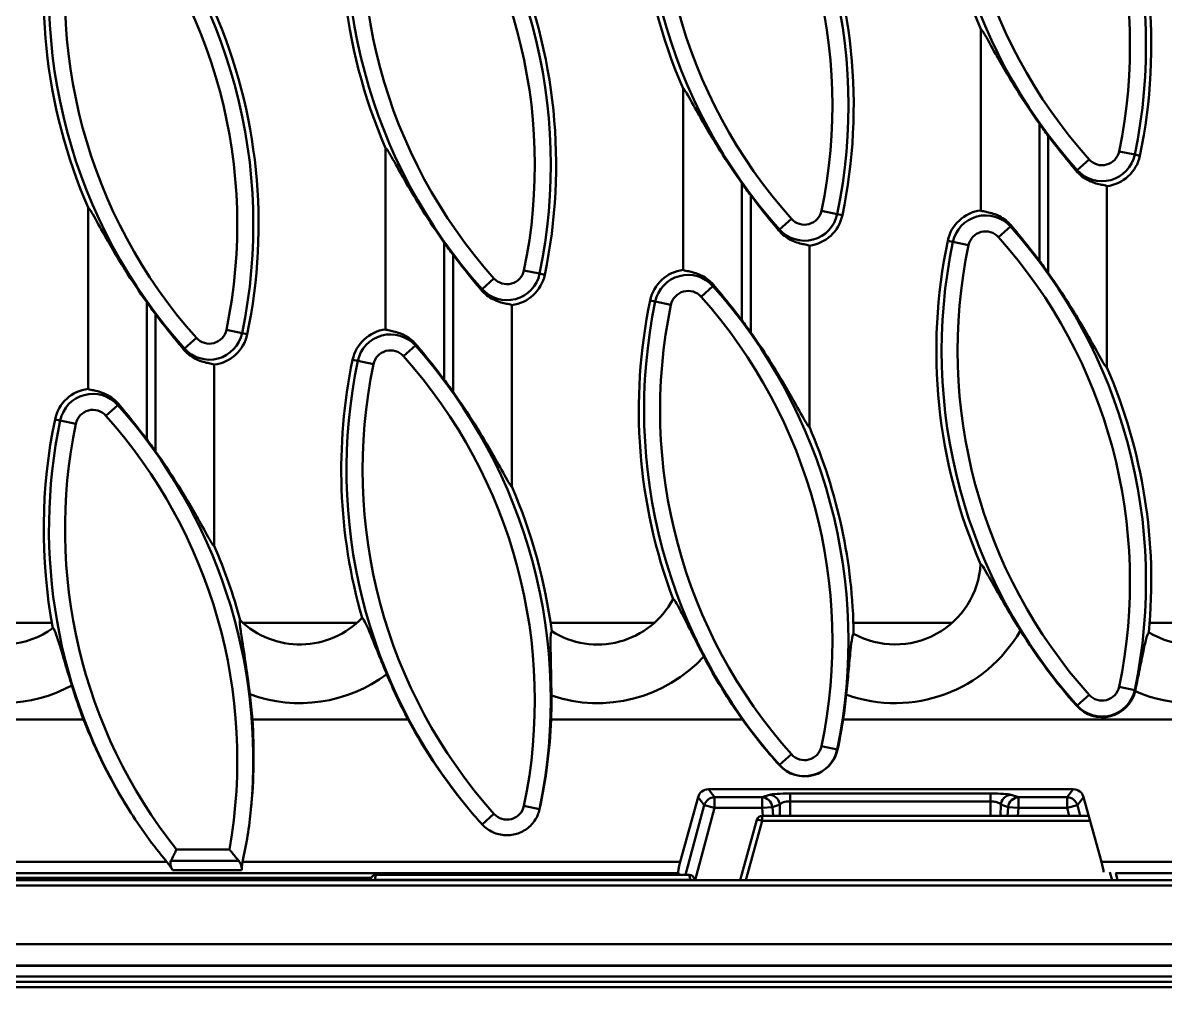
# Model space of a CAD drawing. Header units: millimetres. Extents: x 0 to 2219, y -32 to 1188.
# Drawn here: x 1457.1 to 1563.7, y 384.5 to 474.5 of the extents above; entities that cross this region are included whole.
import ezdxf

# ---------------------------------------------------------------- set-up
doc = ezdxf.new("R2010")
doc.units = ezdxf.units.MM
doc.header["$LTSCALE"] = 2
doc.layers.add('Sichtbar (ISO)', color=7, linetype='Continuous', lineweight=50)
doc.layers.add('Sichtbar schmal (ISO)', color=7, linetype='Continuous', lineweight=50)

msp = doc.modelspace()

# ---------------------------------------------------------------- linework, layer by layer
at = {"layer": 'Sichtbar (ISO)'}
for p, q in [((1546.5165, 473.9368), (1546.5165, 457.006)), ((1518.7387, 468.3813), (1518.7387, 451.4505)), ((1490.9609, 462.8257), (1490.9609, 445.8949)), ((1558.2943, 442.3387), (1558.2943, 459.2695)), ((1463.1831, 457.2702), (1463.1831, 440.3394)), ((1530.5165, 436.7831), (1530.5165, 453.7139)), ((1502.7387, 431.2276), (1502.7387, 448.1584)), ((1474.9609, 425.672), (1474.9609, 442.6028)), ((1450.0059, 409.4711), (1462.7585, 409.4711)), ((1478.5218, 409.4711), (1493.0595, 409.4711)), ((1506.4101, 409.4711), (1524.2686, 409.4711)), ((1533.6752, 409.4711), (1571.6078, 409.4711)), ((1518.4713, 396.1872), (1520.1282, 402.2178)), ((1555.1538, 402.9514), (1521.0942, 402.9514)), ((1557.7766, 396.1872), (1556.1197, 402.2178)), ((1524.07, 394.4711), (1525.624, 400.1041)), ((1556.497, 400.4711), (1526.106, 400.4711)), ((1373.3147, 394.6711), (1489.6042, 394.6711)), ((1489.5795, 394.6005), (1489.5448, 394.4711)), ((1519.2952, 394.9711), (1490.0625, 394.9711)), ((1518.2668, 395.1162), (1518.3781, 394.9711)), ((1519.8128, 394.4711), (1519.7781, 394.6005)), ((1559.1123, 395.1067), (1559.2877, 394.4711)), ((1489.8289, 394.4711), (1364.9418, 394.4711)), ((1519.5288, 394.4711), (1489.8289, 394.4711)), ((1489.9384, 394.4837), (1519.4192, 394.4837)), ((1524.4158, 394.4711), (1519.5288, 394.4711)), ((1558.7812, 394.4705), (1524.5765, 394.4705)), ((1597.6788, 394.4711), (1558.9418, 394.4711)), ((1097.6788, 388.4711), (1597.6788, 388.4711)), ((1097.6788, 386.4711), (1597.6788, 386.4711)), ((1097.6788, 384.4711), (1597.6788, 384.4711))]:
    msp.add_line(p, q, dxfattribs=at)
for centre, radius, start, end in [((1592.5879, 493.9046), 50.2124, 168.215004, 203.432382), ((1564.8101, 488.3491), 50.2124, 168.215004, 203.432382), ((1537.0323, 482.7935), 50.2124, 168.215004, 203.432382), ((1512.2228, 472.3709), 50.2124, 348.215004, 23.432382), ((1509.2545, 477.238), 50.2124, 168.215004, 203.432382), ((1484.4451, 466.8153), 50.2124, 348.215004, 23.432382), ((1456.6673, 461.2598), 50.2124, 348.215004, 23.432382), ((1428.8895, 455.7042), 50.2124, 348.215004, 23.432382), ((1592.5879, 493.9046), 49.775, 215.357831, 216.964052), ((1557.8406, 462.8533), 3.6124, 277.214909, 348.215004), ((1564.8101, 488.3491), 49.775, 215.357831, 216.964052), ((1530.0628, 457.2978), 3.6124, 277.214909, 348.215004), ((1546.9702, 453.4222), 3.6124, 97.214909, 168.215004), ((1537.0323, 482.7935), 49.775, 215.357831, 216.964052), ((1592.5879, 443.9046), 50.2124, 168.215004, 203.387756), ((1512.2228, 422.3709), 49.775, 35.357831, 36.964052), ((1519.1924, 447.8666), 3.6124, 97.214909, 168.215004), ((1502.285, 451.7422), 3.6124, 277.214909, 348.215004), ((1509.2545, 477.238), 49.775, 215.357831, 216.964052), ((1564.8101, 438.3491), 50.2124, 168.215004, 200.568304), ((1491.4146, 442.3111), 3.6124, 97.214909, 168.215004), ((1484.4451, 416.8153), 49.775, 35.357831, 36.964052), ((1474.5072, 446.1866), 3.6124, 277.214909, 348.215004), ((1537.0323, 432.7935), 50.2124, 168.215004, 195.988743), ((1512.2228, 422.3709), 50.2124, 354.540652, 23.432382), ((1456.6673, 411.2598), 49.775, 35.357831, 36.964052), ((1463.6368, 436.7555), 3.6124, 97.214909, 168.215004), ((1509.2545, 427.238), 50.2124, 168.215004, 190.592332), ((1484.4451, 416.8153), 50.2124, 0.742119, 23.432382), ((1428.8895, 405.7042), 49.775, 35.357831, 36.964052), ((1456.6673, 411.2598), 50.2124, 7.379425, 23.432382), ((1428.8895, 405.7042), 50.2124, 15.045515, 23.432382), ((1455.1831, 424.4711), 8, 180, 306.109162), ((1566.2943, 424.4711), 8, 239.279964, 0), ((1538.5165, 424.4711), 8, 241.125067, 356.428375), ((1510.7387, 424.4711), 8, 237.699527, 331.942712), ((1482.9609, 424.4711), 8, 225.770547, 316.483495), ((1592.5879, 443.9046), 49.775, 211.65343, 221.784996), ((1564.8101, 438.3491), 49.775, 207.514051, 215.46255), ((1537.0323, 432.7935), 49.775, 202.554074, 207.940687), ((1509.2545, 427.238), 49.775, 197.037083, 200.912626), ((1428.8895, 405.7042), 49.775, 4.340181, 7.070028), ((1456.6673, 411.2598), 49.775, 357.94061, 0.504089), ((1484.4451, 416.8153), 49.775, 351.515097, 354.200378), ((1557.8406, 412.8533), 3.175, 221.784996, 346.436718), ((1526.106, 399.9711), 0.5, 90, 164.577232), ((1490.0625, 394.4711), 0.5, 90, 165), ((1519.2952, 394.4711), 0.5, 15, 90)]:
    msp.add_arc(centre, radius, start, end, dxfattribs=at)
for centre, major_axis, ratio, start_param, end_param in [((1555.1834, 413.7135), (-5.6705, 1.8622), 0.7454814, 3.20171075, 3.22381347), ((1509.2545, 427.5656), (0, -49.8938), 0.99997843, 5.08351099, 5.27224262), ((1428.8895, 406.031), (0, 49.7524), 0.99997843, 4.61248807, 4.78158899), ((1537.0323, 433.1214), (0, -49.9303), 0.99997843, 5.20583913, 5.40942137), ((1456.6673, 411.5868), (0, 49.7889), 0.99997843, 4.50027711, 4.66988322), ((1564.8101, 438.6772), (0, -49.9668), 0.99997843, 5.33666638, 5.44656121), ((1484.4451, 417.1426), (0, 49.8254), 0.99997843, 4.50027711, 4.55780686), ((1530.0628, 407.3185), (0, -3.1608), 0.99997843, 5.44656121, 7.64186976), ((1521.095, 401.9541), (0.9989, -0.0823), 0.99497965, 1.653378, 2.95654163), ((1555.153, 401.9541), (-0.9989, -0.0823), 0.99497965, 3.32664367, 4.62980731), ((1498.8417, 418.7234), (-28.7612, 28.1435), 0.89803882, 1.30870141, 1.45927807), ((1451.997, 404.0288), (2.652, 33.2633), 0.79583617, 4.5382572, 4.68683168), ((1502.285, 401.7627), (0, -3.1244), 0.99997843, 1.3468687, 1.35868445), ((1518.5416, 396.1124), (-0.2699, -0.9997), 0.08446394, 4.66026408, 6.21872141), ((1557.7064, 396.1124), (-0.2699, 0.9997), 0.08446394, 3.59573279, 4.76451388), ((1489.925, 393.958), (0.1365, 0.5096), 0.94781297, 0.24870761, 0.4682626), ((1519.4326, 393.958), (-0.1365, 0.5096), 0.94781297, 5.81492271, 6.0344777)]:
    msp.add_ellipse(centre, major_axis=major_axis, ratio=ratio, start_param=start_param, end_param=end_param, dxfattribs=at)
for points, knots in [([(1551.9937, 465.1008), (1551.3108, 466.0647), (1550.6142, 467.1021), (1549.1907, 469.3609), (1548.4824, 470.5819), (1547.5214, 472.2996), (1547.115, 473.0496), (1546.771, 473.6253), (1546.6937, 473.7477), (1546.5787, 473.9019), (1546.5386, 473.9386), (1546.5165, 473.9368)], [-1.17413138, -1.17413138, -1.17413138, -1.17413138, -0.82821986, -0.82821986, -0.41657877, -0.41657877, -0.15549961, -0.15549961, -0.07774981, -0.07774981, -0.0059838, -0.0059838, -0.0059838, -0.0059838]), ([(1524.2159, 459.5452), (1523.533, 460.5092), (1522.8364, 461.5465), (1521.4129, 463.8054), (1520.7046, 465.0263), (1519.7436, 466.744), (1519.3372, 467.494), (1518.9932, 468.0698), (1518.916, 468.1922), (1518.8009, 468.3463), (1518.7609, 468.3831), (1518.7387, 468.3813)], [-1.17413138, -1.17413138, -1.17413138, -1.17413138, -0.82821986, -0.82821986, -0.41657877, -0.41657877, -0.15549961, -0.15549961, -0.07774981, -0.07774981, -0.0059838, -0.0059838, -0.0059838, -0.0059838]), ([(1555.4301, 460.6992), (1555.3856, 460.7521), (1555.341, 460.8052), (1554.5896, 461.7032), (1553.8545, 462.6164), (1553.0712, 463.6381), (1552.9445, 463.805), (1552.817, 463.9742)], [0.709582647, 0.709582647, 0.709582647, 0.709582647, 0.73010989, 0.73010989, 1.054656499, 1.054656499, 1.116700016, 1.116700016, 1.116700016, 1.116700016]), ([(1496.4381, 453.9897), (1495.7552, 454.9536), (1495.0586, 455.991), (1493.6351, 458.2498), (1492.9268, 459.4708), (1491.9658, 461.1885), (1491.5594, 461.9385), (1491.2154, 462.5142), (1491.1382, 462.6366), (1491.0231, 462.7908), (1490.9831, 462.8275), (1490.9609, 462.8257)], [-1.17413138, -1.17413138, -1.17413138, -1.17413138, -0.82821986, -0.82821986, -0.41657877, -0.41657877, -0.15549961, -0.15549961, -0.07774981, -0.07774981, -0.0059838, -0.0059838, -0.0059838, -0.0059838]), ([(1558.2943, 459.2695), (1558.2438, 459.3081), (1558.115, 459.3396), (1557.6393, 459.4322), (1557.2417, 459.5078), (1556.6339, 459.7668), (1556.4427, 459.8623), (1556.0589, 460.1057), (1555.867, 460.2542), (1555.6078, 460.5001), (1555.5173, 460.5962), (1555.4301, 460.6992)], [0.043364886, 0.043364886, 0.043364886, 0.043364886, 0.19996601, 0.19996601, 0.399932019, 0.399932019, 0.475600656, 0.475600656, 0.551269293, 0.551269293, 0.592993875, 0.592993875, 0.592993875, 0.592993875]), ([(1527.6523, 455.1437), (1527.6078, 455.1965), (1527.5633, 455.2497), (1526.8119, 456.1477), (1526.0768, 457.0608), (1525.2934, 458.0826), (1525.1667, 458.2495), (1525.0392, 458.4187)], [0.709582647, 0.709582647, 0.709582647, 0.709582647, 0.73010989, 0.73010989, 1.054656499, 1.054656499, 1.116700016, 1.116700016, 1.116700016, 1.116700016]), ([(1468.6604, 448.4341), (1467.9775, 449.3981), (1467.2809, 450.4354), (1465.8573, 452.6943), (1465.149, 453.9152), (1464.188, 455.6329), (1463.7816, 456.3829), (1463.4376, 456.9587), (1463.3604, 457.0811), (1463.2453, 457.2352), (1463.2053, 457.272), (1463.1831, 457.2702)], [-1.17413138, -1.17413138, -1.17413138, -1.17413138, -0.82821986, -0.82821986, -0.41657877, -0.41657877, -0.15549961, -0.15549961, -0.07774981, -0.07774981, -0.0059838, -0.0059838, -0.0059838, -0.0059838]), ([(1546.5165, 457.006), (1546.5669, 456.9674), (1546.6958, 456.9359), (1547.1714, 456.8433), (1547.569, 456.7677), (1548.1768, 456.5087), (1548.368, 456.4132), (1548.7518, 456.1699), (1548.9437, 456.0213), (1549.2029, 455.7754), (1549.2934, 455.6793), (1549.3807, 455.5763)], [0.043364886, 0.043364886, 0.043364886, 0.043364886, 0.19996601, 0.19996601, 0.399932019, 0.399932019, 0.475600656, 0.475600656, 0.551269293, 0.551269293, 0.592993875, 0.592993875, 0.592993875, 0.592993875]), ([(1549.3807, 455.5763), (1549.4251, 455.5234), (1549.4697, 455.4703), (1550.2211, 454.5723), (1550.9562, 453.6592), (1551.7395, 452.6374), (1551.8662, 452.4705), (1551.9937, 452.3013)], [0.709582647, 0.709582647, 0.709582647, 0.709582647, 0.73010989, 0.73010989, 1.054656499, 1.054656499, 1.116700016, 1.116700016, 1.116700016, 1.116700016]), ([(1530.5165, 453.7139), (1530.4661, 453.7526), (1530.3372, 453.7841), (1529.8615, 453.8766), (1529.4639, 453.9523), (1528.8561, 454.2113), (1528.6649, 454.3068), (1528.2812, 454.5501), (1528.0892, 454.6986), (1527.83, 454.9445), (1527.7395, 455.0407), (1527.6523, 455.1437)], [0.043364886, 0.043364886, 0.043364886, 0.043364886, 0.19996601, 0.19996601, 0.399932019, 0.399932019, 0.475600656, 0.475600656, 0.551269293, 0.551269293, 0.592993875, 0.592993875, 0.592993875, 0.592993875]), ([(1499.8745, 449.5881), (1499.8301, 449.641), (1499.7855, 449.6941), (1499.0341, 450.5921), (1498.299, 451.5052), (1497.5156, 452.527), (1497.3889, 452.6939), (1497.2615, 452.8631)], [0.709582647, 0.709582647, 0.709582647, 0.709582647, 0.73010989, 0.73010989, 1.054656499, 1.054656499, 1.116700016, 1.116700016, 1.116700016, 1.116700016]), ([(1518.7387, 451.4505), (1518.7891, 451.4118), (1518.918, 451.3803), (1519.3936, 451.2878), (1519.7913, 451.2121), (1520.3991, 450.9531), (1520.5902, 450.8576), (1520.974, 450.6143), (1521.1659, 450.4658), (1521.4251, 450.2199), (1521.5156, 450.1237), (1521.6029, 450.0207)], [0.043364886, 0.043364886, 0.043364886, 0.043364886, 0.19996601, 0.19996601, 0.399932019, 0.399932019, 0.475600656, 0.475600656, 0.551269293, 0.551269293, 0.592993875, 0.592993875, 0.592993875, 0.592993875]), ([(1552.817, 451.1747), (1553.4999, 450.2108), (1554.1965, 449.1734), (1555.6201, 446.9146), (1556.3284, 445.6936), (1557.2894, 443.9759), (1557.6958, 443.2259), (1558.0398, 442.6502), (1558.117, 442.5278), (1558.2321, 442.3736), (1558.2721, 442.3369), (1558.2943, 442.3387)], [-1.17413138, -1.17413138, -1.17413138, -1.17413138, -0.82821986, -0.82821986, -0.41657877, -0.41657877, -0.15549961, -0.15549961, -0.07774981, -0.07774981, -0.0059838, -0.0059838, -0.0059838, -0.0059838]), ([(1521.6029, 450.0207), (1521.6473, 449.9679), (1521.6919, 449.9147), (1522.4433, 449.0167), (1523.1784, 448.1036), (1523.9618, 447.0818), (1524.0885, 446.9149), (1524.2159, 446.7457)], [0.709582647, 0.709582647, 0.709582647, 0.709582647, 0.73010989, 0.73010989, 1.054656499, 1.054656499, 1.116700016, 1.116700016, 1.116700016, 1.116700016]), ([(1502.7387, 448.1584), (1502.6883, 448.197), (1502.5594, 448.2285), (1502.0837, 448.3211), (1501.6861, 448.3967), (1501.0783, 448.6557), (1500.8872, 448.7512), (1500.5034, 448.9945), (1500.3115, 449.1431), (1500.0523, 449.389), (1499.9618, 449.4851), (1499.8745, 449.5881)], [0.043364886, 0.043364886, 0.043364886, 0.043364886, 0.19996601, 0.19996601, 0.399932019, 0.399932019, 0.475600656, 0.475600656, 0.551269293, 0.551269293, 0.592993875, 0.592993875, 0.592993875, 0.592993875]), ([(1472.0967, 444.0325), (1472.0523, 444.0854), (1472.0077, 444.1386), (1471.2563, 445.0366), (1470.5212, 445.9497), (1469.7379, 446.9715), (1469.6111, 447.1384), (1469.4837, 447.3076)], [0.709582647, 0.709582647, 0.709582647, 0.709582647, 0.73010989, 0.73010989, 1.054656499, 1.054656499, 1.116700016, 1.116700016, 1.116700016, 1.116700016]), ([(1490.9609, 445.8949), (1491.0113, 445.8563), (1491.1402, 445.8248), (1491.6159, 445.7322), (1492.0135, 445.6566), (1492.6213, 445.3976), (1492.8125, 445.3021), (1493.1962, 445.0588), (1493.3881, 444.9102), (1493.6474, 444.6643), (1493.7379, 444.5682), (1493.8251, 444.4652)], [0.043364886, 0.043364886, 0.043364886, 0.043364886, 0.19996601, 0.19996601, 0.399932019, 0.399932019, 0.475600656, 0.475600656, 0.551269293, 0.551269293, 0.592993875, 0.592993875, 0.592993875, 0.592993875]), ([(1525.0392, 445.6192), (1525.7222, 444.6552), (1526.4188, 443.6179), (1527.8423, 441.359), (1528.5506, 440.1381), (1529.5116, 438.4204), (1529.918, 437.6704), (1530.262, 437.0946), (1530.3392, 436.9722), (1530.4543, 436.8181), (1530.4943, 436.7813), (1530.5165, 436.7831)], [-1.17413138, -1.17413138, -1.17413138, -1.17413138, -0.82821986, -0.82821986, -0.41657877, -0.41657877, -0.15549961, -0.15549961, -0.07774981, -0.07774981, -0.0059838, -0.0059838, -0.0059838, -0.0059838]), ([(1474.9609, 442.6028), (1474.9105, 442.6415), (1474.7816, 442.673), (1474.306, 442.7655), (1473.9083, 442.8412), (1473.3006, 443.1001), (1473.1094, 443.1957), (1472.7256, 443.439), (1472.5337, 443.5875), (1472.2745, 443.8334), (1472.184, 443.9296), (1472.0967, 444.0325)], [0.043364886, 0.043364886, 0.043364886, 0.043364886, 0.19996601, 0.19996601, 0.399932019, 0.399932019, 0.475600656, 0.475600656, 0.551269293, 0.551269293, 0.592993875, 0.592993875, 0.592993875, 0.592993875]), ([(1493.8251, 444.4652), (1493.8695, 444.4123), (1493.9141, 444.3592), (1494.6655, 443.4612), (1495.4006, 442.548), (1496.184, 441.5263), (1496.3107, 441.3594), (1496.4381, 441.1902)], [0.709582647, 0.709582647, 0.709582647, 0.709582647, 0.73010989, 0.73010989, 1.054656499, 1.054656499, 1.116700016, 1.116700016, 1.116700016, 1.116700016]), ([(1463.1831, 440.3394), (1463.2335, 440.3007), (1463.3624, 440.2692), (1463.8381, 440.1767), (1464.2357, 440.101), (1464.8435, 439.842), (1465.0347, 439.7465), (1465.4184, 439.5032), (1465.6104, 439.3547), (1465.8696, 439.1088), (1465.9601, 439.0126), (1466.0473, 438.9096)], [0.043364886, 0.043364886, 0.043364886, 0.043364886, 0.19996601, 0.19996601, 0.399932019, 0.399932019, 0.475600656, 0.475600656, 0.551269293, 0.551269293, 0.592993875, 0.592993875, 0.592993875, 0.592993875]), ([(1497.2615, 440.0636), (1497.9444, 439.0997), (1498.641, 438.0623), (1500.0645, 435.8035), (1500.7728, 434.5825), (1501.7338, 432.8648), (1502.1402, 432.1148), (1502.4842, 431.5391), (1502.5614, 431.4167), (1502.6765, 431.2625), (1502.7165, 431.2258), (1502.7387, 431.2276)], [-1.17413138, -1.17413138, -1.17413138, -1.17413138, -0.82821986, -0.82821986, -0.41657877, -0.41657877, -0.15549961, -0.15549961, -0.07774981, -0.07774981, -0.0059838, -0.0059838, -0.0059838, -0.0059838]), ([(1466.0473, 438.9096), (1466.0918, 438.8568), (1466.1363, 438.8036), (1466.8878, 437.9056), (1467.6229, 436.9925), (1468.4062, 435.9707), (1468.5329, 435.8038), (1468.6604, 435.6346)], [0.709582647, 0.709582647, 0.709582647, 0.709582647, 0.73010989, 0.73010989, 1.054656499, 1.054656499, 1.116700016, 1.116700016, 1.116700016, 1.116700016]), ([(1469.4837, 434.5081), (1470.1666, 433.5441), (1470.8632, 432.5068), (1472.2867, 430.2479), (1472.995, 429.027), (1473.956, 427.3093), (1474.3624, 426.5593), (1474.7064, 425.9835), (1474.7836, 425.8611), (1474.8987, 425.707), (1474.9388, 425.6702), (1474.9609, 425.672)], [-1.17413138, -1.17413138, -1.17413138, -1.17413138, -0.82821986, -0.82821986, -0.41657877, -0.41657877, -0.15549961, -0.15549961, -0.07774981, -0.07774981, -0.0059838, -0.0059838, -0.0059838, -0.0059838]), ([(1550.2175, 417.7837), (1550.1051, 417.9661), (1549.9928, 418.1493), (1549.3158, 419.2602), (1548.7749, 420.1788), (1547.8471, 421.7901), (1547.4706, 422.46), (1547.0143, 423.2512), (1546.8526, 423.5261), (1546.6429, 423.8434), (1546.5738, 423.9337), (1546.5181, 423.9701), (1546.5087, 423.9734), (1546.5009, 423.9727)], [-3.03299255, -3.03299255, -3.03299255, -3.03299255, -2.970347259, -2.970347259, -2.65366767, -2.65366767, -2.364491632, -2.364491632, -2.194427169, -2.194427169, -2.078706025, -2.078706025, -2.049286868, -2.049286868, -2.049286868, -2.049286868]), ([(1520.6648, 415.3547), (1520.5008, 415.6699), (1520.3375, 415.9855), (1519.7889, 417.0556), (1519.4218, 417.7876), (1518.8177, 418.99), (1518.5666, 419.4886), (1518.1923, 420.1871), (1518.0529, 420.4281), (1517.8829, 420.6578), (1517.8328, 420.7043), (1517.7985, 420.7083)], [-2.722444231, -2.722444231, -2.722444231, -2.722444231, -2.613973065, -2.613973065, -2.351363093, -2.351363093, -2.127906055, -2.127906055, -1.951410727, -1.951410727, -1.839876478, -1.839876478, -1.839876478, -1.839876478]), ([(1477.3806, 418.7387), (1477.3747, 418.7345), (1477.3696, 418.7273), (1477.347, 418.6712), (1477.3417, 418.5579), (1477.3961, 417.9944), (1477.4621, 417.5507), (1477.643, 416.3672), (1477.7907, 415.4383), (1478.0621, 413.5605), (1478.1789, 412.6938), (1478.286, 411.8306)], [-1.783268867, -1.783268867, -1.783268867, -1.783268867, -1.747228551, -1.747228551, -1.590785953, -1.590785953, -1.397154854, -1.397154854, -1.098526376, -1.098526376, -0.862388023, -0.862388023, -0.862388023, -0.862388023]), ([(1491.0642, 413.7021), (1490.9871, 413.888), (1490.91, 414.0743), (1490.5361, 414.9826), (1490.2516, 415.6876), (1489.7528, 416.9229), (1489.5359, 417.4588), (1489.1869, 418.2708), (1489.0487, 418.5675), (1488.8648, 418.8797), (1488.8054, 418.9503), (1488.7623, 418.9626)], [-2.655136223, -2.655136223, -2.655136223, -2.655136223, -2.594569273, -2.594569273, -2.359299101, -2.359299101, -2.140870915, -2.140870915, -1.949450563, -1.949450563, -1.816504236, -1.816504236, -1.816504236, -1.816504236]), ([(1461.6639, 412.6544), (1461.616, 412.8108), (1461.5682, 412.9675), (1461.3004, 413.8488), (1461.0901, 414.5573), (1460.7146, 415.8201), (1460.5493, 416.3743), (1460.2721, 417.2381), (1460.1582, 417.5598), (1459.9973, 417.9068), (1459.9419, 417.9886), (1459.8977, 418.0079)], [-2.637417227, -2.637417227, -2.637417227, -2.637417227, -2.5881975, -2.5881975, -2.360307995, -2.360307995, -2.143602091, -2.143602091, -1.945863468, -1.945863468, -1.806758227, -1.806758227, -1.806758227, -1.806758227]), ([(1506.4638, 417.709), (1506.421, 417.6789), (1506.3927, 417.5499), (1506.3547, 417.0502), (1506.3537, 416.6274), (1506.3689, 415.5161), (1506.3884, 414.7853), (1506.4205, 413.2645), (1506.4334, 412.4837), (1506.4403, 411.6977)], [-1.744083685, -1.744083685, -1.744083685, -1.744083685, -1.583554246, -1.583554246, -1.373938614, -1.373938614, -1.120949041, -1.120949041, -0.885662662, -0.885662662, -0.885662662, -0.885662662]), ([(1534.6533, 417.4657), (1534.6052, 417.4344), (1534.5596, 417.3061), (1534.4607, 416.8108), (1534.4098, 416.3992), (1534.2999, 415.3389), (1534.2407, 414.675), (1534.1105, 413.2633), (1534.0405, 412.527), (1533.9653, 411.7856)], [-1.714338022, -1.714338022, -1.714338022, -1.714338022, -1.546041471, -1.546041471, -1.333938794, -1.333938794, -1.100533641, -1.100533641, -0.877188028, -0.877188028, -0.877188028, -0.877188028]), ([(1562.2075, 417.5937), (1562.1552, 417.5648), (1562.0948, 417.4398), (1561.9414, 416.9545), (1561.8461, 416.5525), (1561.6248, 415.5228), (1561.4981, 414.8885), (1561.23, 413.5622), (1561.0919, 412.8865), (1560.9487, 412.2048)], [-1.704611293, -1.704611293, -1.704611293, -1.704611293, -1.533356501, -1.533356501, -1.320401639, -1.320401639, -1.093099504, -1.093099504, -0.884075305, -0.884075305, -0.884075305, -0.884075305]), ([(1499.9684, 399.672), (1500.0081, 399.6288), (1500.0478, 399.5871), (1500.3606, 399.2794), (1500.7443, 399.0269), (1501.4526, 398.7378), (1501.9027, 398.6496), (1502.6673, 398.6496), (1503.1174, 398.7378), (1503.8258, 399.0269), (1504.2095, 399.2794), (1504.7559, 399.817), (1505.0148, 400.1978), (1505.2312, 400.7094), (1505.2867, 400.8872), (1505.3313, 401.0689)], [0.677232322, 0.677232322, 0.677232322, 0.677232322, 0.69410003, 0.69410003, 0.809030743, 0.809030743, 0.923713197, 0.923713197, 1.038395651, 1.038395651, 1.153326363, 1.153326363, 1.268677484, 1.268677484, 1.320353444, 1.320353444, 1.320353444, 1.320353444]), ([(1470.9216, 396.2588), (1470.9751, 396.371), (1471.0363, 396.4988), (1471.1528, 396.7417), (1471.206, 396.8522), (1471.3157, 397.0799), (1471.3722, 397.1969), (1471.4297, 397.3158), (1471.4306, 397.3176), (1471.4315, 397.3195)], [0.370047963, 0.370047963, 0.370047963, 0.370047963, 0.420482262, 0.420482262, 0.459092895, 0.459092895, 0.498112889, 0.498112889, 0.498721508, 0.498721508, 0.498721508, 0.498721508]), ([(1476.3805, 397.3195), (1476.382, 397.3176), (1476.3836, 397.3158), (1476.5054, 397.1706), (1476.6257, 397.0266), (1476.8549, 396.7513), (1476.9647, 396.619), (1477.1359, 396.4119), (1477.2015, 396.3324), (1477.2621, 396.2588)], [-0.000714687, -0.000714687, -0.000714687, -0.000714687, 0, 0, 0.056145738, 0.056145738, 0.110356063, 0.110356063, 0.146651656, 0.146651656, 0.146651656, 0.146651656]), ([(1470.5241, 396.1872), (1470.5327, 396.1769), (1470.5413, 396.1665), (1470.5567, 396.1478), (1470.5636, 396.1394), (1470.5747, 396.1257), (1470.579, 396.1203), (1470.5874, 396.1099), (1470.5914, 396.1049), (1470.6007, 396.0933), (1470.6059, 396.0868), (1470.6224, 396.066), (1470.6336, 396.0517), (1470.7226, 395.9368), (1470.7951, 395.8346), (1470.912, 395.6585), (1470.958, 395.5854), (1471.0261, 395.4774), (1471.0497, 395.4401), (1471.0724, 395.4052)], [-0.377236269, -0.377236269, -0.377236269, -0.377236269, -0.373179261, -0.373179261, -0.3699298, -0.3699298, -0.367854708, -0.367854708, -0.365918098, -0.365918098, -0.363399025, -0.363399025, -0.357926569, -0.357926569, -0.319603967, -0.319603967, -0.290706424, -0.290706424, -0.274146109, -0.274146109, -0.274146109, -0.274146109]), ([(1471.0724, 395.4052), (1470.9785, 395.5536), (1470.9038, 395.7144), (1470.8635, 395.9406), (1470.8609, 396.0337), (1470.8827, 396.1577), (1470.8994, 396.2107), (1470.9216, 396.2588)], [0.031630999, 0.031630999, 0.031630999, 0.031630999, 0.095442185, 0.095442185, 0.128368867, 0.128368867, 0.148427096, 0.148427096, 0.148427096, 0.148427096]), ([(1477.2621, 396.2588), (1477.3625, 396.1339), (1477.4386, 395.9826), (1477.5034, 395.7574), (1477.5179, 395.6578), (1477.5242, 395.5572)], [0.9518864923, 0.9518864923, 0.9518864923, 0.9518864923, 1.0102220827, 1.0102220827, 1.0493870098, 1.0493870098, 1.0493870098, 1.0493870098]), ([(1477.5307, 395.5558), (1477.5332, 395.6028), (1477.5361, 395.6523), (1477.5481, 395.8125), (1477.5608, 395.9278), (1477.5835, 396.0583), (1477.5859, 396.0714), (1477.5894, 396.0901), (1477.5905, 396.0957), (1477.5923, 396.1053), (1477.5931, 396.1093), (1477.5946, 396.117), (1477.5954, 396.1207), (1477.5971, 396.1293), (1477.5981, 396.1342), (1477.6016, 396.1515), (1477.6043, 396.1639), (1477.6078, 396.1799), (1477.6086, 396.1836), (1477.6094, 396.1872)], [-0.4534051526, -0.4534051526, -0.4534051526, -0.4534051526, -0.4361710736, -0.4361710736, -0.4000039449, -0.4000039449, -0.3959563719, -0.3959563719, -0.3942353989, -0.3942353989, -0.3929897104, -0.3929897104, -0.3918545272, -0.3918545272, -0.3903376175, -0.3903376175, -0.3864917041, -0.3864917041, -0.3853613768, -0.3853613768, -0.3853613768, -0.3853613768]), ([(1477.5242, 395.5572), (1477.5242, 395.5565), (1477.5242, 395.5557), (1477.5262, 395.5073), (1477.5237, 395.4567), (1477.5186, 395.4052)], [1.2407251618, 1.2407251618, 1.2407251618, 1.2407251618, 1.241037678, 1.241037678, 1.2612697756, 1.2612697756, 1.2612697756, 1.2612697756])]:
    msp.add_open_spline(points, degree=3, knots=knots, dxfattribs=at)
for points in [[(1498.7491, 401.0689), (1499.1451, 400.5973), (1499.5518, 400.1308), (1499.9684, 399.672)], [(1477.5186, 395.4052), (1477.5239, 395.4512), (1477.5278, 395.5016), (1477.5307, 395.5558)], [(1524.5765, 394.4705), (1524.5238, 394.4705), (1524.4687, 394.4713), (1524.4158, 394.4711)], [(1558.9418, 394.4711), (1558.889, 394.4711), (1558.8339, 394.4705), (1558.7812, 394.4705)]]:
    msp.add_open_spline(points, degree=3, dxfattribs=at)
at = {"layer": 'Sichtbar schmal (ISO)'}
for p, q in [((1551.9937, 452.3013), (1551.9937, 465.1008)), ((1552.817, 463.9742), (1552.817, 451.1747)), ((1556.6285, 461.7702), (1555.5143, 460.7745)), ((1559.4318, 462.5213), (1560.8946, 462.2161)), ((1560.8946, 462.2161), (1561.3768, 462.1155)), ((1555.5143, 460.7745), (1555.4301, 460.6992)), ((1524.2159, 446.7457), (1524.2159, 459.5452)), ((1525.0392, 458.4187), (1525.0392, 445.6192)), ((1531.654, 456.9658), (1533.1168, 456.6606)), ((1533.1168, 456.6606), (1533.5991, 456.56)), ((1528.8507, 456.2146), (1527.7365, 455.2189)), ((1549.2964, 455.501), (1548.1822, 454.5053)), ((1549.2964, 455.501), (1549.3807, 455.5763)), ((1527.7365, 455.2189), (1527.6523, 455.1437)), ((1496.4381, 441.1902), (1496.4381, 453.9897)), ((1543.9161, 454.0594), (1543.4339, 454.16)), ((1543.9161, 454.0594), (1545.3789, 453.7542)), ((1497.2615, 452.8631), (1497.2615, 440.0636)), ((1503.8762, 451.4102), (1505.339, 451.105)), ((1505.339, 451.105), (1505.8213, 451.0044)), ((1501.0729, 450.6591), (1499.9587, 449.6634)), ((1521.5187, 449.9455), (1521.6029, 450.0207)), ((1499.9587, 449.6634), (1499.8745, 449.5881)), ((1521.5187, 449.9455), (1520.4044, 448.9498)), ((1468.6604, 435.6346), (1468.6604, 448.4341)), ((1516.1384, 448.5038), (1515.6561, 448.6044)), ((1516.1384, 448.5038), (1517.6011, 448.1986)), ((1469.4837, 447.3076), (1469.4837, 434.5081)), ((1476.0985, 445.8547), (1477.5613, 445.5495)), ((1473.2952, 445.1035), (1472.181, 444.1078)), ((1477.5613, 445.5495), (1478.0435, 445.4488)), ((1472.181, 444.1078), (1472.0967, 444.0325)), ((1493.7409, 444.3899), (1492.6267, 443.3942)), ((1493.7409, 444.3899), (1493.8251, 444.4652)), ((1488.3606, 442.9483), (1487.8783, 443.0489)), ((1488.3606, 442.9483), (1489.8234, 442.6431)), ((1465.9631, 438.8344), (1464.8489, 437.8387)), ((1465.9631, 438.8344), (1466.0473, 438.9096)), ((1460.5828, 437.3927), (1460.1006, 437.4933)), ((1460.5828, 437.3927), (1462.0456, 437.0875)), ((1459.8067, 418.5088), (1449.8491, 418.5088)), ((1488.2949, 418.5088), (1477.6269, 418.5088)), ((1516.0727, 418.5088), (1506.3537, 418.5088)), ((1543.8505, 418.5088), (1534.6289, 418.5088)), ((1571.6282, 418.5088), (1562.2865, 418.5088)), ((1556.6285, 411.7702), (1555.5143, 410.7745)), ((1559.4318, 412.5213), (1560.8946, 412.2161)), ((1560.8946, 412.2161), (1560.9487, 412.2048)), ((1555.5143, 410.7745), (1555.4731, 410.7377)), ((1531.654, 406.9658), (1533.1168, 406.6606)), ((1533.1168, 406.6606), (1533.1527, 406.6531)), ((1528.8507, 406.2146), (1527.7365, 405.2189)), ((1527.7365, 405.2189), (1527.7163, 405.2008)), ((1520.7077, 401.4626), (1520.1282, 402.2178)), ((1521.0942, 402.9514), (1521.67, 402.201)), ((1526.1045, 402.201), (1521.67, 402.201)), ((1521.67, 402.201), (1521.67, 401.2048)), ((1526.7998, 402.4267), (1526.1045, 402.201)), ((1526.1045, 401.2048), (1526.1045, 402.201)), ((1528.7139, 402.5605), (1528.7139, 401.8231)), ((1547.4301, 402.5605), (1528.7139, 402.5605)), ((1547.4301, 401.8231), (1547.4301, 402.5605)), ((1550.0396, 402.201), (1549.3443, 402.4267)), ((1554.578, 402.201), (1550.0396, 402.201)), ((1550.0396, 402.201), (1550.0396, 401.2048)), ((1554.578, 402.201), (1555.1538, 402.9514)), ((1554.578, 401.2048), (1554.578, 402.201)), ((1556.1197, 402.2178), (1555.5403, 401.4626)), ((1503.8762, 401.4102), (1505.339, 401.105)), ((1505.339, 401.105), (1505.3393, 401.105)), ((1518.9683, 394.9711), (1520.7077, 401.4626)), ((1521.67, 401.2048), (1519.8657, 394.4711)), ((1520.7077, 401.4626), (1521.67, 401.2048)), ((1521.67, 401.2048), (1526.1045, 401.2048)), ((1527.0648, 401.2888), (1526.1045, 401.2048)), ((1526.1045, 401.2048), (1526.1687, 400.4711)), ((1527.0648, 401.2888), (1527.76, 401.5145)), ((1527.1363, 400.4711), (1527.0648, 401.2888)), ((1527.76, 401.5145), (1527.7738, 400.4711)), ((1528.7139, 401.8231), (1547.4301, 401.8231)), ((1528.7318, 400.4711), (1528.7139, 401.8231)), ((1547.4301, 401.8231), (1547.4123, 400.4711)), ((1548.3702, 400.4711), (1548.384, 401.5145)), ((1548.384, 401.5145), (1549.0793, 401.2888)), ((1549.0793, 401.2888), (1549.0078, 400.4711)), ((1550.0396, 401.2048), (1549.0793, 401.2888)), ((1549.9754, 400.4711), (1550.0396, 401.2048)), ((1550.0396, 401.2048), (1554.578, 401.2048)), ((1554.578, 401.2048), (1555.5403, 401.4626)), ((1554.7746, 400.4711), (1554.578, 401.2048)), ((1555.5403, 401.4626), (1555.806, 400.4711)), ((1501.0729, 400.6591), (1499.9684, 399.672)), ((1524.5765, 394.4705), (1526.106, 400.0147)), ((1526.106, 400.4711), (1526.106, 400.0147)), ((1526.106, 400.0147), (1556.6644, 400.0147)), ((1476.3805, 397.3195), (1471.4315, 397.3195)), ((1470.5241, 396.1872), (1450.5941, 396.1872)), ((1470.9216, 396.2588), (1477.2621, 396.2588)), ((1518.4713, 396.1872), (1477.6094, 396.1872)), ((1570.833, 396.1872), (1557.7766, 396.1872)), ((1518.2668, 395.1162), (1365.0973, 395.1162)), ((1471.0724, 395.4052), (1477.5186, 395.4052)), ((1477.5242, 395.5572), (1477.5307, 395.5558)), ((1489.9384, 394.4837), (1490.0625, 394.9466)), ((1490.0625, 394.9711), (1490.0625, 394.9466)), ((1490.0625, 394.9466), (1519.2952, 394.9466)), ((1519.2952, 394.9466), (1519.2952, 394.9711)), ((1519.2952, 394.9466), (1519.4192, 394.4837)), ((1558.5733, 395.224), (1558.7812, 394.4705)), ((1593.572, 395.1162), (1559.0973, 395.1162)), ((1097.6788, 393.9711), (1597.6788, 393.9711)), ((1597.6788, 386.4967), (1097.6788, 386.4967)), ((1097.6788, 385.4711), (1597.6788, 385.4711)), ((1597.6788, 384.9711), (1097.6788, 384.9711))]:
    msp.add_line(p, q, dxfattribs=at)
for centre, radius, start, end in [((1512.2228, 472.3709), 49.7198, 348.215004, 41.784996), ((1512.2228, 472.3709), 48.2255, 348.215004, 41.784996), ((1592.5879, 493.9046), 49.7198, 168.215004, 221.784996), ((1592.5879, 493.9046), 48.2255, 168.215004, 221.784996), ((1484.4451, 466.8153), 49.7198, 348.215004, 41.784996), ((1564.8101, 488.3491), 49.7198, 168.215004, 221.784996), ((1564.8101, 488.3491), 48.2255, 168.215004, 221.784996), ((1484.4451, 466.8153), 48.2255, 348.215004, 41.784996), ((1456.6673, 461.2598), 49.7198, 348.215004, 41.784996), ((1537.0323, 482.7935), 49.7198, 168.215004, 221.784996), ((1456.6673, 461.2598), 48.2255, 348.215004, 41.784996), ((1537.0323, 482.7935), 48.2255, 168.215004, 221.784996), ((1428.8895, 455.7042), 49.7198, 348.215004, 41.784996), ((1509.2545, 477.238), 49.7198, 168.215004, 221.784996), ((1428.8895, 455.7042), 48.2255, 348.215004, 41.784996), ((1509.2545, 477.238), 48.2255, 168.215004, 221.784996), ((1557.8406, 462.8533), 3.1198, 221.784996, 348.215004), ((1557.8406, 462.8533), 1.6255, 221.784996, 348.215004), ((1530.0628, 457.2978), 3.1198, 221.784996, 348.215004), ((1530.0628, 457.2978), 1.6255, 221.784996, 348.215004), ((1546.9702, 453.4222), 3.1198, 41.784996, 168.215004), ((1512.2228, 422.3709), 49.7198, 348.215004, 41.784996), ((1546.9702, 453.4222), 1.6255, 41.784996, 168.215004), ((1512.2228, 422.3709), 48.2255, 348.215004, 41.784996), ((1592.5879, 443.9046), 49.7198, 168.215004, 221.784996), ((1592.5879, 443.9046), 48.2255, 168.215004, 221.784996), ((1502.285, 451.7422), 3.1198, 221.784996, 348.215004), ((1502.285, 451.7422), 1.6255, 221.784996, 348.215004), ((1519.1924, 447.8666), 3.1198, 41.784996, 168.215004), ((1519.1924, 447.8666), 1.6255, 41.784996, 168.215004), ((1484.4451, 416.8153), 48.2255, 348.215004, 41.784996), ((1484.4451, 416.8153), 49.7198, 348.215004, 41.784996), ((1564.8101, 438.3491), 49.7198, 168.215004, 221.784996), ((1564.8101, 438.3491), 48.2255, 168.215004, 221.784996), ((1474.5072, 446.1866), 1.6255, 221.784996, 348.215004), ((1474.5072, 446.1866), 3.1198, 221.784996, 348.215004), ((1491.4146, 442.3111), 3.1198, 41.784996, 168.215004), ((1491.4146, 442.3111), 1.6255, 41.784996, 168.215004), ((1456.6673, 411.2598), 49.7198, 348.215004, 41.784996), ((1537.0323, 432.7935), 49.7198, 168.215004, 219.647877), ((1537.0323, 432.7935), 48.2255, 168.215004, 221.784996), ((1456.6673, 411.2598), 48.2255, 348.215004, 41.784996), ((1463.6368, 436.7555), 3.1198, 41.784996, 168.215004), ((1463.6368, 436.7555), 1.6255, 41.784996, 168.215004), ((1428.8895, 405.7042), 49.7198, 354.650644, 41.784996), ((1509.2545, 427.238), 49.7198, 168.215004, 211.757843), ((1428.8895, 405.7042), 48.2255, 349.987348, 41.784996), ((1509.2545, 427.238), 48.2255, 168.215004, 218.344442), ((1566.2943, 424.4711), 13.4772, 246.5314, 346.059111), ((1538.5165, 424.4711), 13.4772, 250.263435, 330.251229), ((1510.7387, 424.4711), 13.4772, 251.401499, 317.434873), ((1482.9609, 424.4711), 13.4772, 249.703799, 306.960198), ((1455.1831, 424.4711), 13.4772, 244.489091, 298.742195), ((1557.8406, 412.8533), 3.1198, 221.784996, 348.215004), ((1557.8406, 412.8533), 1.6255, 221.784996, 348.215004), ((1530.0628, 407.2978), 3.1198, 221.784996, 348.215004), ((1530.0628, 407.2978), 1.6255, 221.784996, 348.215004), ((1502.285, 401.7422), 1.6255, 221.784996, 348.215004), ((1502.285, 401.7422), 3.1198, 347.537063, 348.215004)]:
    msp.add_arc(centre, radius, start, end, dxfattribs=at)
for centre, major_axis, ratio, start_param, end_param in [((1521.67, 401.2048), (0.7934, 0.6088), 0.99397439, 0.91921451, 2.22237815), ((1526.1045, 401.2048), (-0.3087, 0.9511), 0.96211435, 4.49410726, 5.95780831), ((1528.7232, 402.375), (-2.0002, 0.0009), 0.09273963, 4.71707482, 6.00527406), ((1547.4209, 402.375), (-2.0002, -0.0009), 0.09273963, 3.4195039, 4.70770314), ((1550.0396, 401.2048), (0.3087, 0.9511), 0.96211435, 0.32537699, 1.78907805), ((1554.578, 401.2048), (0.7934, -0.6088), 0.99397439, 0.91921451, 2.22237815), ((1526.106, 399.9711), (-0.482, 0.133), 0.08403982, 4.73556919, 6.28318531), ((1490.0625, 394.4711), (-0.483, 0.1294), 0.94781297, 4.96109659, 6.28318531), ((1519.2952, 394.4711), (0.483, 0.1294), 0.94781297, 0, 1.32208872)]:
    msp.add_ellipse(centre, major_axis=major_axis, ratio=ratio, start_param=start_param, end_param=end_param, dxfattribs=at)
for points, knots in [([(1527.76, 401.5145), (1527.7385, 401.7221), (1527.6518, 401.9243), (1527.5165, 402.0814), (1527.3361, 402.2909), (1527.0691, 402.4204), (1526.7998, 402.4267)], [0, 0, 0, 0, 0.42857143, 0.42857143, 0.42857143, 1, 1, 1, 1]), ([(1549.3443, 402.4267), (1549.075, 402.4204), (1548.808, 402.2909), (1548.6276, 402.0814), (1548.4922, 401.9243), (1548.4056, 401.7221), (1548.384, 401.5145)], [0, 0, 0, 0, 0.57142857, 0.57142857, 0.57142857, 1, 1, 1, 1]), ([(1528.7139, 401.8231), (1528.506, 401.8256), (1528.2614, 401.7888), (1528.1153, 401.7416), (1528.0915, 401.734), (1528.0679, 401.7256), (1528.0448, 401.7165), (1527.9256, 401.6696), (1527.8156, 401.6017), (1527.76, 401.5145)], [0, 0, 0, 0, 0.5, 0.5, 0.5, 0.58130447, 0.58130447, 0.58130447, 1, 1, 1, 1]), ([(1548.384, 401.5145), (1548.3176, 401.6186), (1548.2042, 401.6847), (1548.0288, 401.7416), (1548.0044, 401.7495), (1547.9793, 401.7569), (1547.9535, 401.7637), (1547.7936, 401.8056), (1547.6092, 401.8253), (1547.4301, 401.8231)], [0, 0, 0, 0, 0.5, 0.5, 0.5, 0.56949115, 0.56949115, 0.56949115, 1, 1, 1, 1])]:
    msp.add_open_spline(points, degree=3, knots=knots, dxfattribs=at)

doc.saveas('drawing.dxf')
